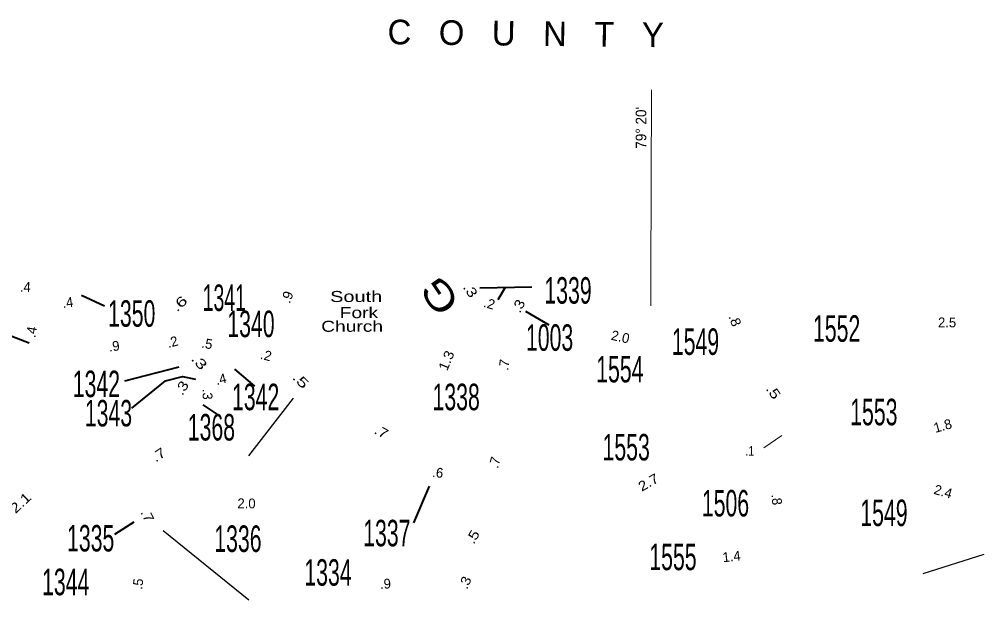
# Model space of a CAD drawing. Extents: x 544737 to 642115, y 186069 to 373718.
# Drawn here: x 572052 to 583408, y 228547 to 235378 of the extents above; entities that cross this region are included whole.
import ezdxf
from ezdxf.enums import TextEntityAlignment as Align

# ---------------------------------------------------------------- set-up
doc = ezdxf.new("R2010")
doc.units = 0
doc.header["$LTSCALE"] = 48
for name, color, linetype, lineweight in [('23', 7, 'Continuous', 40), ('31', 7, 'Continuous', 25), ('38', 7, 'Continuous', 40), ('40', 7, 'Continuous', 13), ('56', 7, 'Continuous', 40), ('60', 7, 'Continuous', 13)]:
    doc.layers.add(name, color=color, linetype=linetype, lineweight=lineweight)
doc.layers.add('52', color=7, linetype='Continuous')

msp = doc.modelspace()

# ---------------------------------------------------------------- linework, layer by layer
at = {"layer": '31'}
for p, q in [((575276.94, 230917.45), (574749.25, 230239.44)), ((573746.27, 229361.55), (574756.03, 228546.64)), ((583407.86, 229080.61), (582691.26, 228852.44))]:
    msp.add_line(p, q, dxfattribs=at)
at = {"layer": '38'}
for p, q in [((573053.91, 232000.35), (572784.71, 232126.67)), ((578087.31, 232223.93), (577475.28, 232215.18)), ((577771.45, 232219.55), (577685.11, 232075.15)), ((578292.72, 231776.1), (578016.54, 231937.32)), ((571805.91, 231706.26), (572166.48, 231568.07)), ((573293.31, 231122.55), (573932.55, 231286.03)), ((574826.98, 231061.33), (574590.98, 231260.77)), ((574415.64, 230706.32), (574216.76, 230841.37)), ((576697.5, 229451.32), (576881.62, 229881.23)), ((573176.11, 229319.77), (573404.61, 229463.78))]:
    msp.add_line(p, q, dxfattribs=at)
msp.add_lwpolyline([(573378.65, 230802.28), (573772.85, 231122.14), (573971.72, 231171.89), (574127.98, 231143.46)], dxfattribs=at)
at = {"layer": '40'}
msp.add_line((580818.36, 230332.49), (581028.97, 230479.98), dxfattribs=at)
at = {"layer": '60'}
for p, q in [((579489.86, 232342.97), (579497.27, 234546.61)), ((579488.74, 232006.81), (579489.86, 232342.97))]:
    msp.add_line(p, q, dxfattribs=at)

# ---------------------------------------------------------------- texts
at = {"layer": '23'}
for s, width, p in [('1341', 0.55, (574465.62, 231944.67)), ('1339', 0.6, (578513.06, 232031)), ('1350', 0.6, (573375.56, 231759.27)), ('1340', 0.6, (574779.52, 231636.83)), ('1552', 0.6, (581675.79, 231582.38)), ('1003', 0.6, (578295.87, 231476)), ('1549', 0.6, (580014.12, 231427.99)), ('1554', 0.6, (579123.25, 231103.84)), ('1342', 0.6, (572959.58, 230930.83)), ('1342', 0.6, (574834.71, 230777.07)), ('1338', 0.6, (577195.78, 230776.97)), ('1343', 0.6, (573101.74, 230585.95)), ('1553', 0.6, (582114.05, 230599.44)), ('1368', 0.6, (574313.8, 230420.35)), ('1553', 0.6, (579197.89, 230185.73)), ('1506', 0.6, (580367.22, 229526.24)), ('1549', 0.6, (582233.38, 229413.19)), ('1335', 0.6, (572892.17, 229114.17)), ('1336', 0.6, (574625.9, 229108.62)), ('1337', 0.6, (576379.55, 229174.69)), ('1555', 0.6, (579748.61, 228894.46)), ('1334', 0.6, (575686.44, 228711.38)), ('1344', 0.6, (572598.26, 228599.52))]:
    msp.add_text(s, height=312, dxfattribs=dict(at, width=width)).set_placement(p, align=Align.CENTER)
at = {"layer": '40'}
for s, rotation, p in [('.4', 358.964, (572121.84, 232170.36)), ('.4', 8.321, (572630.95, 231987.77)), ('.2', 343.559, (577570.7, 231977.23)), ('2.5', 359.672, (582976.5, 231752.67)), ('.4', 79.754, (572250.92, 231687.74)), ('2.0', 347.775, (579117.74, 231584.24)), ('.9', 8.062, (573176.17, 231474.5)), ('.2', 14.735, (573869.65, 231525.73)), ('.5', 350.585, (574253.67, 231504.15)), ('.2', 345.264, (574943.18, 231368.19)), ('.7', 81.792, (577817.13, 231302.72)), ('.4', 13.004, (574438.19, 231087.64)), ('.3', 271.034, (574210.56, 230964.01)), ('1.8', 16.242, (582941.26, 230538.72)), ('.7', 74.204, (577704.64, 230146.56)), ('.6', 353.306, (576973.78, 229985.63)), ('2.4', 344.123, (582914.65, 229764.83)), ('2.0', 359.556, (574726.81, 229622.62)), ('.8', 275.4, (580913.97, 229719.24)), ('1.4', 6.251, (580444.77, 228998.66)), ('.5', 82.876, (573505.67, 228725.84)), ('.9', 3.576, (576366.82, 228676.97))]:
    msp.add_text(s, height=115, rotation=rotation, dxfattribs=at).set_placement(p, align=Align.CENTER)
for s, rotation, width, p in [('.6', 42.921, 1.45, (573975.28, 231989.15)), ('.9', 69.326, 1.05, (575259.63, 232088.16)), ('.3', 303.722, 1.3, (577315.74, 232156.5)), ('.3', 62.555, 1.15, (577980.54, 231977.26)), ('.8', 291.392, 1.1, (580425.76, 231814.42)), ('1.3', 67.493, 1.1, (577133.81, 231339.5)), ('.3', 311.856, 1.45, (574128.43, 231307.6)), ('.3', 58.562, 1.25, (574013.35, 231009.42)), ('.5', 314.678, 1.5, (575324.6, 231087.42)), ('.5', 305.294, 1.3, (580884.72, 230960.38)), ('.7', 330.782, 1.2, (576287.97, 230472.91)), ('.7', 34.214, 1.25, (573724.58, 230204.37)), ('.1', 358.093, 0.8, (580652.29, 230242.57)), ('2.7', 29.768, 1.15, (579488.82, 229877.96)), ('2.1', 42.945, 1.25, (572105.35, 229645.61)), ('.7', 295.831, 1.15, (573508.67, 229510.78)), ('.5', 60.143, 1.2, (577441.33, 229258.15)), ('.3', 66.725, 1.1, (577353.01, 228725.66))]:
    msp.add_text(s, height=115, rotation=rotation, dxfattribs=dict(at, width=width)).set_placement(p, align=Align.CENTER)
at = {"layer": '52'}
msp.add_text('C   O   U   N   T   Y', height=290, rotation=359.366, dxfattribs=at).set_placement((578013.19, 235066.52), align=Align.CENTER)
at = {"layer": '56', "width": 1.3}
msp.add_text('G', height=320, rotation=123.726, dxfattribs=at).set_placement((577130.86, 232212.45), align=Align.CENTER)
at = {"layer": '56'}
for s, width, p in [('South ', 1.35, (576051.11, 232050.3)), ('Fork', 1.3, (576051.11, 231860.3)), ('Church', 1.3, (575971.18, 231699.73))]:
    msp.add_text(s, height=130, dxfattribs=dict(at, width=width)).set_placement(p, align=Align.CENTER)
at = {"layer": '60', "width": 0.95}
msp.add_text("79° 20'", height=125, rotation=90, dxfattribs=at).set_placement((579435.18, 234100.68), align=Align.CENTER)

doc.saveas('drawing.dxf')
